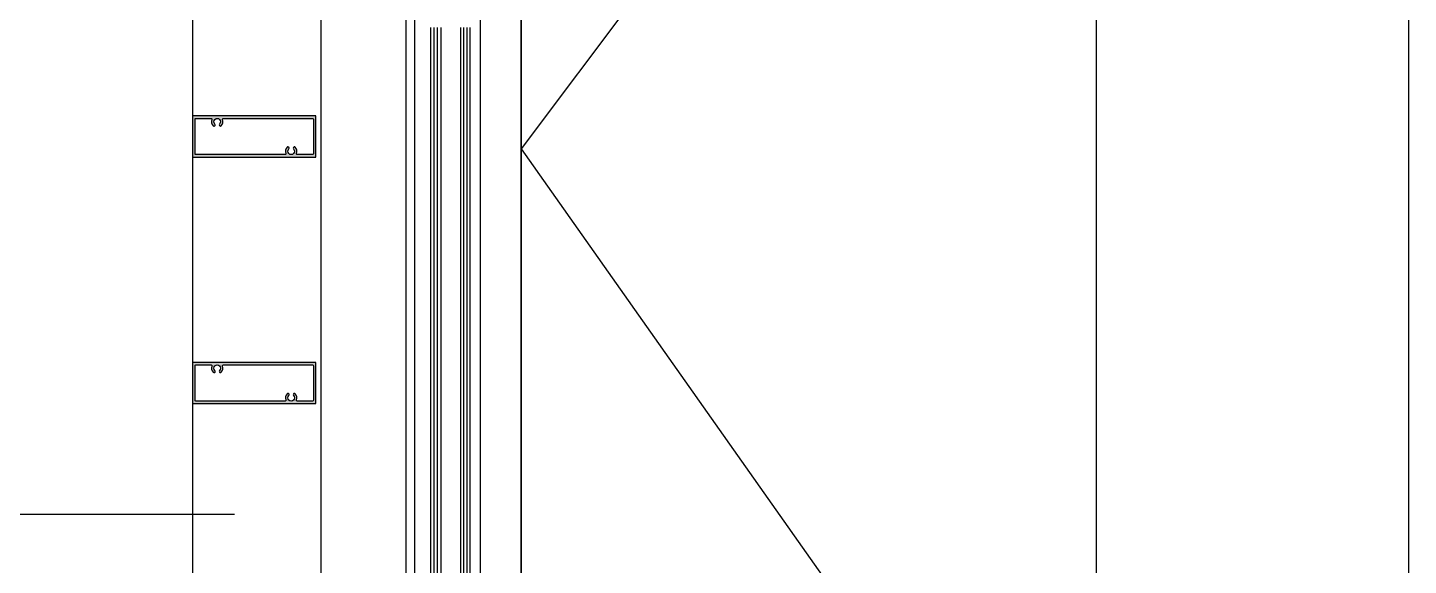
# Model space of a CAD drawing. Header units: millimetres. Extents: x 12351878 to 12381578, y 696206 to 738256.
# Drawn here: x 12366234 to 12367074, y 709755 to 710082 of the extents above; entities that cross this region are included whole.
import ezdxf

# ---------------------------------------------------------------- set-up
doc = ezdxf.new("R2010")
doc.units = ezdxf.units.MM
doc.header["$LTSCALE"] = 1000
doc.linetypes.add('HIDDENX2', pattern=[19.049999999999997, 12.7, -6.35])
for name, color, linetype in [('DIM_LEAD', 3, 'Continuous'), ('EXTRUSION-V', 141, 'Continuous'), ('EXTRUSION1', 4, 'Continuous'), ('GLASS', 1, 'Continuous'), ('GLASS-V', 11, 'Continuous'), ('GZDI-J建筑-立面-后可见线', 252, 'Continuous'), ('SILICONE', 8, 'Continuous'), ('SILICONE-V', 9, 'Continuous'), ('SYMBOL', 7, 'Continuous'), ('型材断面填充', 254, 'Continuous')]:
    doc.layers.add(name, color=color, linetype=linetype)

# ---------------------------------------------------------------- blocks, each defined once
blk = doc.blocks.new('*U105')
at = {"layer": 'GLASS-V'}
h = blk.add_hatch(dxfattribs=at)
h.set_pattern_fill('HONEY', color=256, scale=10, angle=90.00000000005129, style=0)
h.set_pattern_definition([(90, (-12321.03796408039, 33808.00888865561), (1.082531749998322, 1.875000000000968), [1.25, -2.5]), (330.0000000000513, (-12321.03796408039, 33808.00888865561), (1.0825317570975, -1.874999995902255), [1.249999999999999, -2.499999999999999]), (30.00000000005117, (-12321.03796408039, 33808.00888865561), (2.165063507095822, 4.098712834856191e-09), [-2.5, 1.25])])
edge = h.paths.add_edge_path()
edge.add_arc((14.79910929997827, 4.750000000013268), 0.1999999999812534, 218.0000000213002, 270.000000021352, ccw=False)
edge.add_line((14.64150714931748, 4.626867704901088), (13.34239784976671, 6.289651782244619))
edge.add_arc((13.50000000039878, 6.412784077275204), 0.1999999999083817, 180.0000000158608, 218.0000000079471, ccw=False)
edge.add_line((13.3000000004904, 6.41278407721984), (13.29999999999927, 9.999999999992724))
edge.add_line((13.29999999999927, 9.999999999992724), (13.30000000049768, 13.58721592276561))
edge.add_arc((13.5000000005751, 13.58721592276845), 0.2000000000774289, 142.0000000087279, 180.0000000008142, ccw=False)
edge.add_line((13.34239784977399, 13.71034821785724), (14.64150714932475, 15.37313229507708))
edge.add_arc((14.79910930010489, 15.25000000002311), 0.2000000000394607, 90.00000001283718, 142.0000000128891, ccw=False)
edge.add_line((14.79910930006008, 15.45000000006257), (19.5, 15.4500000000553))
edge.add_arc((19.49999999997081, 15.25000000001447), 0.2000000000408306, -8.31317947813659e-09, 89.99999999163788, ccw=False)
edge.add_line((19.70000000001164, 15.24999999998545), (19.70000000000437, 4.749999999985448))
edge.add_arc((19.50000000002174, 4.750000000014637), 0.199999999982623, 269.99999999168676, 359.99999999163794, ccw=False)
edge.add_line((19.49999999999272, 4.550000000032014), (14.79910930005281, 4.550000000032014))
at = {"layer": 'SILICONE'}
h = blk.add_hatch(dxfattribs=at)
h.set_pattern_fill('DOTS', color=256, scale=3, angle=180.0000000000513, style=0)
h.set_pattern_definition([(180.0000000000513, (-6374.462927372681, 31639.097399508), (-0.09374999999983223, -0.1875000000000839), [0, -0.1875])])
edge = h.paths.add_edge_path()
edge.add_arc((-1.941122037311656, 14.79360796127968), 14.98974681236924, -4.61622269054061, 4.616222691750124, ccw=False)
edge.add_arc((13.47346561249102, 13.59635244526662), 0.4735537580721675, 140.894493704969, 181.1055062821419, ccw=False)
edge.add_line((13.10599462369282, 13.89504666043649), (14.40510392324359, 15.55783073766361))
edge.add_arc((14.79910930004684, 15.24999999998005), 0.5000000000126767, 89.99999999806562, 141.9999999981204, ccw=False)
edge.add_line((14.79910930006372, 15.74999999999272), (14.79910930006372, 15.99999999999272))
edge.add_line((14.79910930006372, 15.99999999999272), (13.0000000004693, 15.99999999999272))
h = blk.add_hatch(dxfattribs=at)
h.set_pattern_fill('DOTS', color=256, scale=3, angle=270.0000000000513, style=0)
h.set_pattern_definition([(270, (-6374.462927372681, 31639.097399508), (0.1875000000000839, -0.09374999999983223), [0, -0.1875])])
edge = h.paths.add_edge_path()
edge.add_arc((-1.941122037320786, 5.206392038844714), 14.98974681236928, 355.3837773081634, 364.6162226904543)
edge.add_arc((13.47346561248374, 6.403647554835247), 0.4735537580721674, 178.8944937178582, 219.1055062950311)
edge.add_line((13.10599462368555, 6.104953339665371), (14.40510392323631, 4.442169262314565))
edge.add_arc((14.79910930003028, 4.749999999998033), 0.5000000000053094, 218.000000002526, 270.0000000025807)
edge.add_line((14.79910930005281, 4.249999999992724), (14.79910930005281, 3.999999999992724))
edge.add_line((14.79910930005281, 3.999999999992724), (13.00000000045839, 4.000000000109139))
at = {"layer": 'SILICONE-V'}
h = blk.add_hatch(dxfattribs=at)
h.set_pattern_fill('ANSI37', color=256, scale=20, angle=135.0000000000513, style=0)
h.set_pattern_definition([(180.0000000000513, (-12319.03796408017, 33830.00888865561), (2.236993838300213e-12, -2.5), []), (270, (-12319.03796408017, 33830.00888865561), (2.5, 2.236993838300213e-12), [])])
edge = h.paths.add_edge_path()
edge.add_line((-1.178588718175888e-06, 16.99999986984767), (-1.091393642127514e-11, 3))
edge.add_line((-1.091393642127514e-11, 3), (0.9999999997562554, 4))
edge.add_line((0.9999999997562554, 4), (13.00000000045839, 4.000000001156877))
edge.add_arc((-2.77388727136618, 5.2321067786348), 15.82193435630852, 355.533664682018, 364.4663353396363)
edge.add_line((12.99999999999272, 6.464213562074292), (13, 13.53578643802757))
edge.add_arc((-1.768796351073247, 14.7678932218228), 14.82010232036705, 355.2310656027148, 364.7689343754617)
edge.add_line((13.0000000004693, 15.99999999999272), (0.9999999997671694, 16))
edge.add_line((0.9999999997671694, 16), (-1.178588718175888e-06, 16.99999986984767))
at = {"layer": 'GLASS'}
for points in [[(776.7471979337346, 15.9999999904366), (1.000000000014552, 16), (1.455191522836685e-11, 17), (2.182787284255028e-11, 21), (1.000000000021828, 22), (776.74719793374, 21.99999999044388)], [(776.7471979337237, 3.999999990443881), (1.000000000003638, 4), (3.637978807091713e-12, 3), (-3.637978807091713e-12, -1), (0.999999999996362, -2), (776.7471979337128, -2.000000009563395)]]:
    blk.add_lwpolyline(points, dxfattribs=at)
at = {"layer": 'GLASS-V'}
for p, q in [((2.182787284255028e-11, 20), (776.7471979337382, 19.99999999044388)), ((1.818989403545856e-11, 18), (776.7471979337346, 17.99999999044388)), ((20, 13.16642135647999, -1.7978881e-09), (19.70000000001164, 13.1664213565964, -1.7978881e-09)), ((19.99999999976717, 12.58357864349091, -1.7978881e-09), (19.70000000001164, 12.58357864349091, -1.7978881e-09)), ((3.637978807091713e-12, 2), (776.7471979337218, 1.999999990436605)), ((0, 0), (776.7471979337146, -9.563395402375899e-09)), ((19.99999999975989, 7.416421356596402, -1.7978881e-09), (19.70000000000437, 7.416421356596402, -1.7978881e-09)), ((19.99999999999272, 6.83357864349091, -1.7978881e-09), (19.70000000000437, 6.83357864349091, -1.7978881e-09))]:
    blk.add_line(p, q, dxfattribs=at)
for points in [[(12.99999999999636, 9.999999999992724), (13.00000000049477, 13.58721592288202, -0.1673426090458938), (13.10599462369282, 13.89504666043649), (14.40510392324359, 15.55783073766361, -0.2308681911258128), (14.79910930006372, 15.74999999999272), (19.50000000000364, 15.74999999998545, -0.4142135623728181), (20, 15.24999999998545), (19.99999999999636, 9.999999999985448), (19.99999999999272, 4.749999999985448, -0.4142135623728182), (19.49999999999272, 4.249999999985448), (14.79910930005281, 4.249999999992724, -0.2308681911258127), (14.40510392323631, 4.442169262314565), (13.10599462368555, 6.104953339665371, -0.1673426090458939), (13.00000000048749, 6.41278407721984)], [(14.79910930005281, 4.550000000032014, -0.2308681911258009), (14.64150714931748, 4.626867704901088), (13.34239784976671, 6.289651782244619, -0.1673426090459228), (13.3000000004904, 6.41278407721984), (13.29999999999927, 9.999999999992724), (13.30000000049768, 13.58721592276561, -0.1673426090459228), (13.34239784977399, 13.71034821785724), (14.64150714932475, 15.37313229507708, -0.2308681911258008), (14.79910930006008, 15.45000000006257), (19.5, 15.4500000000553, -0.4142135623728455), (19.70000000001164, 15.24999999998545), (19.70000000000437, 4.749999999985448, -0.4142135623728457), (19.49999999999272, 4.550000000032014)]]:
    blk.add_lwpolyline(points, format="xyb", close=True, dxfattribs=at)
at = {"layer": 'SILICONE'}
for points in [[(-1.178588718175888e-06, 16.99999986984767), (-1.091393642127514e-11, 3), (0.9999999997562554, 4), (13.00000000045839, 4.000000001156877, 0.0389958772070897), (12.99999999999272, 6.464213562074292), (13, 13.53578643802757, 0.0416408462732699), (13.0000000004693, 15.99999999999272), (0.9999999997671694, 16)], [(13.0000000004693, 15.99999999999272, -0.0403059478358171), (13.00000000049477, 13.58721592288202, -0.1772764773543967), (13.10599462369282, 13.89504666043649), (14.40510392324359, 15.55783073766361, -0.2308681911258145), (14.79910930006372, 15.74999999999272), (14.79910930006372, 15.99999999999272)], [(13.00000000045839, 4.000000000109139, 0.040305947835817), (13.00000000048749, 6.41278407721984, 0.1772764773543967), (13.10599462368555, 6.104953339665371), (14.40510392323631, 4.442169262314565, 0.2308681911258146), (14.79910930005281, 4.249999999992724), (14.79910930005281, 3.999999999992724)]]:
    blk.add_lwpolyline(points, format="xyb", close=True, dxfattribs=at)
blk = doc.blocks.new('20210923-LC06')
at = {"layer": '型材断面填充', "linetype": 'ByBlock'}
h = blk.add_hatch(color=256, dxfattribs=at)
h.paths.add_polyline_path([(75, 12.5), (0, 12.5), (0, -12.5), (75, -12.5)])
edge = h.paths.add_edge_path(flags=16)
edge.add_arc((72.99999999999272, 10.5), 0.5, 0, 90, ccw=False)
edge.add_line((73.49999999999272, 10.5), (73.49999999999272, -10.5))
edge.add_arc((72.99999999999272, -10.5), 0.5, -90, 0, ccw=False)
edge.add_line((72.99999999999272, -11), (63.70809924347122, -11))
edge.add_arc((63.70809924347122, -10.5), 0.5, 157.9756871616606, 270, ccw=False)
edge.add_arc((59.99999999996362, -8.999999999923602), 3.49999999999024, 337.9756871617368, 405.5224881743313)
edge.add_arc((61.96176195076987, -7.002128601492586), 0.6999999863657048, 45.52248817439985, 150.0000000002586)
edge.add_line((61.35554417992535, -6.652128608311614), (61.30384047733969, -6.741682048123039))
edge.add_arc((61.91005825998582, -7.091682048114308), 0.6999999999930533, 150.000000000497, 224.9738861260881)
edge.add_arc((59.99999999498687, -8.999999999916326), 1.99999999646012, -224.97388637242545, 44.97388612635791, ccw=False)
edge.add_arc((58.08994174066902, -7.091682042391767), 0.6999999964802336, 315.0261136276913, 389.999999996758)
edge.add_line((58.69615952028835, -6.741682044186746), (58.64445582000917, -6.652128608351632))
edge.add_arc((58.0382380491501, -7.002128601496224), 0.6999999863618294, 29.99999999656709, 134.4775118258088)
edge.add_arc((59.99999999995634, -8.999999999923602), 3.499999999985485, 134.4775118257521, 202.0243128383078)
edge.add_arc((56.29190075644874, -10.5), 0.5000000000078625, -89.99999999916622, 22.024312838026788, ccw=False)
edge.add_line((56.29190075645602, -11), (2, -11))
edge.add_arc((2, -10.5), 0.5, 180, 270, ccw=False)
edge.add_line((1.5, -10.5), (1.5, 10.5))
edge.add_arc((2, 10.5), 0.5, 90, 180, ccw=False)
edge.add_line((2, 11), (11.2919007564924, 11))
edge.add_arc((11.29190075648512, 10.49999999998909), 0.5000000000109139, -22.024313129871473, 89.99999999916622, ccw=False)
edge.add_arc((15.00000000499858, 8.999999975909304), 3.500000013615411, 157.9756868698486, 225.5224875408107)
edge.add_arc((13.03823803211708, 7.002128599175194), 0.7000000000041585, 225.5224875403132, 330.0000000028977)
edge.add_line((13.64445581477776, 6.652128599209391), (13.696159520332, 6.741682044186746))
edge.add_arc((13.0899417407054, 7.091682042388129), 0.6999999964831274, 330.0000000037976, 404.9738863725193)
edge.add_arc((14.99999999501597, 8.999999999916326), 1.999999996458775, -44.97388612598962, 224.9738863725727, ccw=False)
edge.add_arc((16.9100582600222, 7.091682048121584), 0.6999999999878389, 135.0261138737017, 209.9999999998008)
edge.add_line((16.30384047738335, 6.741682048130315), (16.355544179969, 6.652128608307976))
edge.add_arc((16.96176195081352, 7.002128601492586), 0.6999999863692359, 209.9999999999993, 314.4775118253916)
edge.add_arc((15.00000000002183, 8.999999999923602), 3.499999999983077, 314.477511825457, 382.0243128382527)
edge.add_arc((18.70809924351488, 10.49999999999272), 0.4999999999930083, 90, 202.0243128382656, ccw=False)
edge.add_line((18.70809924351488, 10.99999999998545), (72.99999999999272, 11))
at = {"color": 0, "linetype": 'ByBlock'}
blk.add_lwpolyline([(75, 12.5), (0, 12.5), (0, -12.5), (75, -12.5)], close=True, dxfattribs=at)
blk.add_lwpolyline([(72.99999999999272, 11, -0.4142135623731147), (73.49999999999272, 10.5), (73.49999999999272, -10.5, -0.4142135623730951), (72.99999999999272, -11), (63.70809924347122, -11, -0.5318455158548693), (63.24458683803095, -10.31249999998909, 0.303569696419431), (62.45220242653158, -6.502660764042957, 0.4903143928775128), (61.35554417992535, -6.652128608311614), (61.30384047733969, -6.741682048123039, 0.339327190915275), (61.41485796841152, -7.586431147374242, -2.41265831870223), (58.58514202763035, -7.586431141295179, 0.339327192099483), (58.69615952028835, -6.741682044186746), (58.64445582000917, -6.652128608351632, 0.4903143928944151), (57.54779757338838, -6.502660764050233, 0.3035696964186377), (56.75541316189629, -10.31249999998909, -0.5318455158544906), (56.29190075645602, -11), (2, -11, -0.4142135623730951), (1.5, -10.5), (1.5, 10.5, -0.4142135623730951), (2, 11), (11.2919007564924, 11, -0.5318455174885397), (11.75541316098679, 10.31249999761349, 0.3035696947912896), (12.5477975412723, 6.502660757421836, 0.4903143963226426), (13.64445581477776, 6.652128599209391), (13.696159520332, 6.741682044186746, 0.3393271920984405), (13.58514202766673, 7.586431141295179, -2.412658318694041), (16.41485796845518, 7.58643114737788, 0.3393271909152766), (16.30384047738335, 6.741682048130315), (16.355544179969, 6.652128608307976, 0.49031439287499), (17.45220242657524, 6.502660764039319, 0.3035696964197462), (18.24458683808189, 10.31249999998545, -0.5318455158541423), (18.70809924351488, 10.99999999998545)], format="xyb", close=True, dxfattribs=at)
blk = doc.blocks.new('gyqs06')
at = {"color": 0, "linetype": 'HIDDENX2', "elevation": 3.675081685996124e-08}
for points in [[(3386.9999679178, 1109.328941014595), (3386.9999679178, 1755.571688934579), (3926.9999679178, 1755.571688934579), (3926.9999679178, 1109.328941014595)], [(3926.9999679178, 1755.571688934579), (3386.999968022108, 1035.58177570079)], [(3926.9999679178, 1109.328941014595), (3926.9999679178, 270.581776300678), (3386.9999679178, 270.581776300678), (3386.9999679178, 1109.328941014595)], [(3386.999968022108, 1035.58177570079), (3926.9999679178, 270.581776300678)]]:
    blk.add_lwpolyline(points, dxfattribs=at)
at = {"layer": 'EXTRUSION-V'}
for p, q in [((3264.989285783842, 2645.571663054521), (3264.989210251719, 1109.328941014595)), ((3316.999968020245, 1109.328941014595, 3.764899727170513e-08), (3316.999968020245, 1710.571688934695, 3.675081685996124e-08)), ((3321.999963592738, 1675.571688934579, 3.675081685996124e-08), (3321.999951958656, 1109.328941014595, 3.755726133924476e-08)), ((3361.999963698909, 1675.871688935556, 3.675081685996124e-08), (3361.999963698909, 1109.328941014595, 3.755815604955347e-08)), ((3386.999968022108, 1675.571688935277, 3.675081685996124e-08), (3386.999968022108, 1109.328941014595, 3.755726133924698e-08)), ((3264.989200195298, 1109.328941014595), (3264.989143280312, 2.328306436538696e-10)), ((3316.999968020245, 315.5817435292993, 4.015512391808422e-08), (3316.999968020245, 1109.328941014595, 3.827862452435589e-08)), ((3321.99994168058, 1109.328941014595, 3.826971634169689e-08), (3321.999914478511, 350.5817435292993, 4.015512391808422e-08)), ((3361.999963698909, 1109.328941014595, 3.826979656380851e-08), (3361.999963698909, 350.2817435283214, 4.015512391808422e-08)), ((3386.999968022108, 1109.328941014595, 3.82697163416971e-08), (3386.999968022108, 350.5817435286008, 4.015512391808422e-08))]:
    blk.add_line(p, q, dxfattribs=at)
for points in [[(3186.989286676049, 2680.571656279266), (3186.989286676049, 1109.328941014595)], [(3186.989286676049, 1109.328941014595), (3186.989286676049, 2.328306436538696e-10)]]:
    blk.add_lwpolyline(points, dxfattribs=at)
at = {"layer": 'GZDI-J建筑-立面-后可见线'}
for p, q in [((3736.999959552661, 4709.328940968029, -1.445399045143932e-08), (3737.000006243587, 2705.854585408233, -1.411681554184574e-08)), ((3737.000006243587, 2705.854585408233, -1.411681554184574e-08), (3736.999944936484, -4.621688276529312e-08, 6.41753533369835e-08))]:
    blk.add_line(p, q, dxfattribs=at)
at = {"color": 0, "linetype": 'ByBlock', "xscale": -1, "rotation": 270}
blk.add_blockref('*U105', (3333.999952837825, 332.5817430795869, 4.015512391808422e-08), dxfattribs=at)
at = {"layer": 'EXTRUSION1'}
for p in [(3186.989286676049, 1043.071656843531, -6.694355303533304e-08), (3186.989286676049, 893.071656843531, -6.694355303533304e-08)]:
    blk.add_blockref('20210923-LC06', p, dxfattribs=at)

msp = doc.modelspace()

# ---------------------------------------------------------------- linework, layer by layer
at = {"layer": 'DIM_LEAD'}
msp.add_line((12366359.99884613, 709786), (12365041.49884095, 709786), dxfattribs=at)

# ---------------------------------------------------------------- block references
at = {"layer": 'SYMBOL'}
for p in [(12363147.49884617, 708972.9283430666), (12363147.49884617, 705372.9283430666)]:
    msp.add_blockref('gyqs06', p, dxfattribs=at)

doc.saveas('drawing.dxf')
